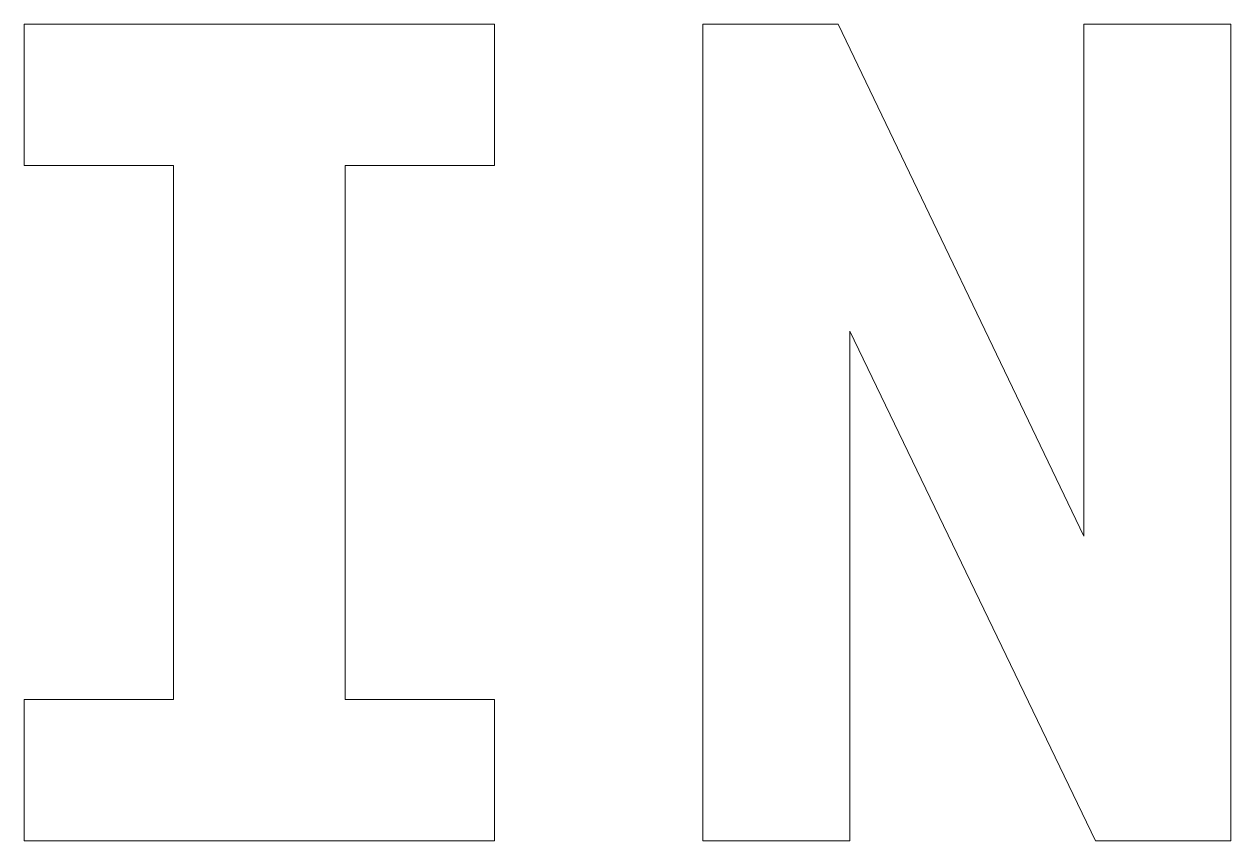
# Model space of a CAD drawing. Extents: x 100.36 to 104.06, y 66.53 to 69.03.
import ezdxf

# ---------------------------------------------------------------- set-up
doc = ezdxf.new("R2010")
doc.units = 0

msp = doc.modelspace()

# ---------------------------------------------------------------- linework, layer by layer
at = {"color": 7, "lineweight": 13}
for points in [[(100.821327, 68.598709), (100.821327, 66.963257), (100.363831, 66.963257), (100.363831, 66.530983), (101.804756, 66.530983), (101.804756, 66.963257), (101.34726, 66.963257), (101.34726, 68.598709), (101.804756, 68.598709), (101.804756, 69.030983), (100.363831, 69.030983), (100.363831, 68.598709)], [(102.44236, 69.030983), (102.44236, 66.530983), (102.892654, 66.530983), (102.892654, 68.090782), (103.645531, 66.530983), (104.059799, 66.530983), (104.059799, 69.030983), (103.609512, 69.030983), (103.609512, 67.463982), (102.856628, 69.030983)]]:
    msp.add_lwpolyline(points, close=True, dxfattribs=at)

doc.saveas('drawing.dxf')
